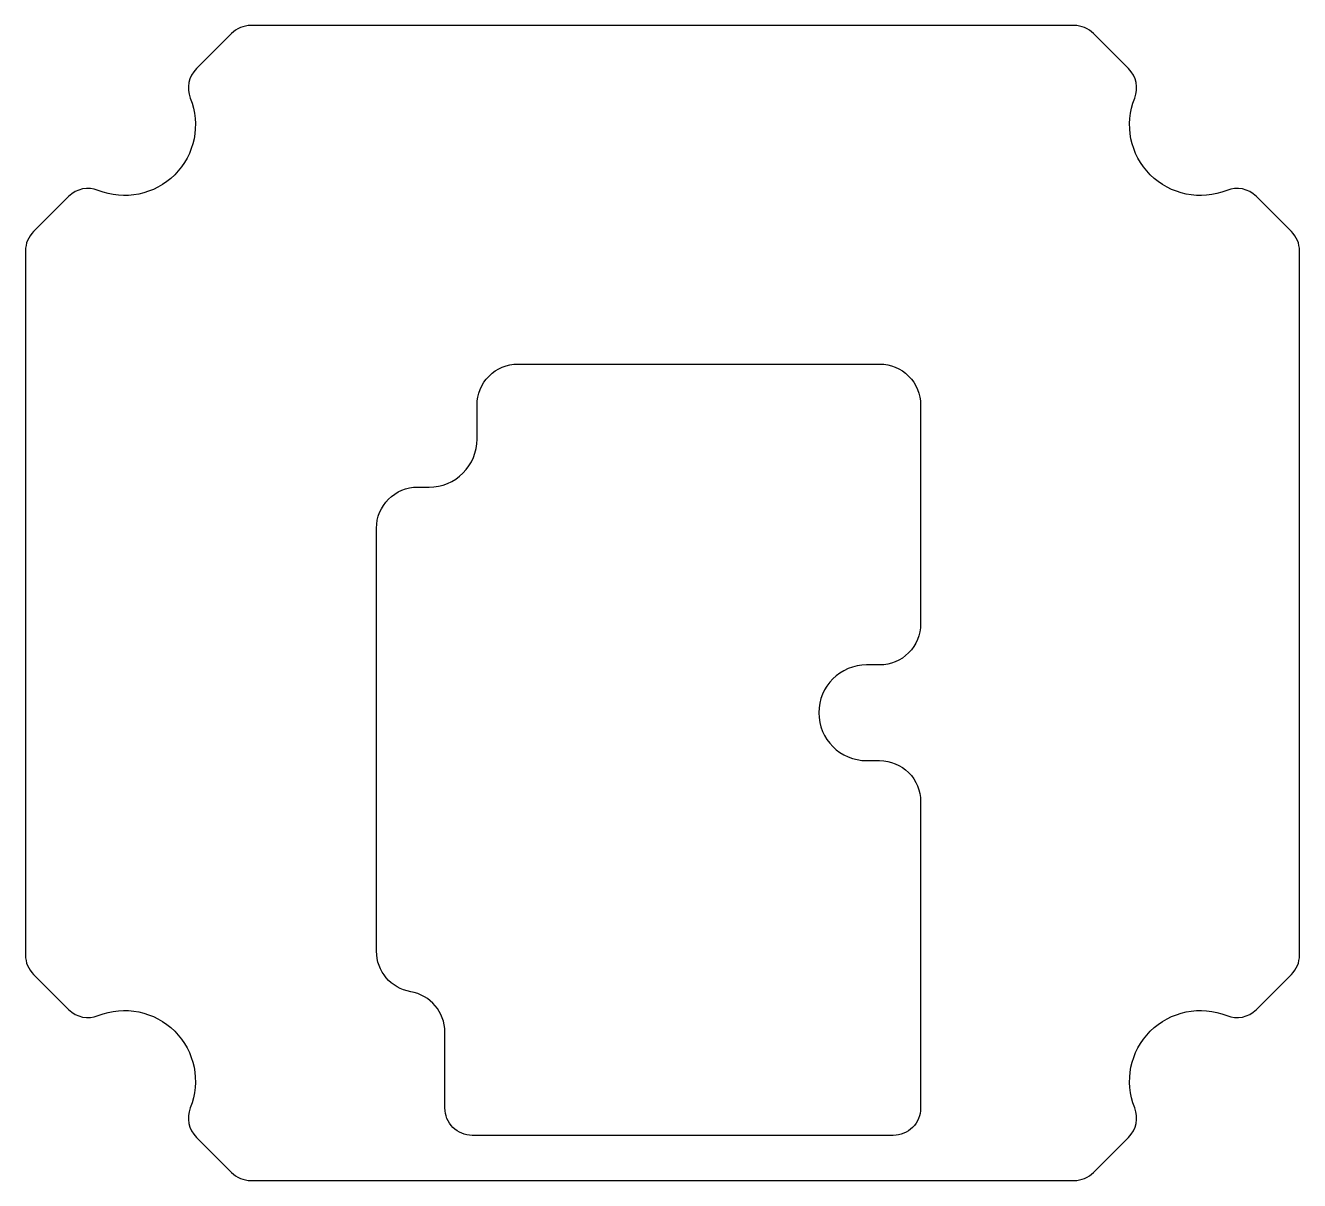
# Model space of a CAD drawing. Header units: millimetres. Extents: x -23.3 to 23.3, y -21.1 to 21.1.
import ezdxf

# ---------------------------------------------------------------- set-up
doc = ezdxf.new("R2010")
doc.units = ezdxf.units.MM
doc.layers.get('0').update_dxf_attribs({"linetype": 'CONTINUOUS'})

msp = doc.modelspace()

# ---------------------------------------------------------------- linework, layer by layer
for points in [[(-23.004, 13.58, 0.198912), (-23.297, 12.873), (-23.297, -12.873, 0.198912), (-23.004, -13.58), (-21.719, -14.865, 0.300527), (-20.639, -15.085, -0.660729), (-17.268, -18.456, 0.300527), (-17.047, -19.537), (-15.763, -20.821, 0.198912), (-15.056, -21.114), (15.056, -21.114, 0.198912), (15.763, -20.821), (17.047, -19.537, 0.300527), (17.268, -18.456, -0.660729), (20.639, -15.085, 0.300527), (21.719, -14.865), (23.004, -13.58, 0.198912), (23.297, -12.873), (23.297, 12.873, 0.198912), (23.004, 13.58), (21.719, 14.865, 0.300527), (20.639, 15.085, -0.660729), (17.268, 18.456, 0.300527), (17.047, 19.537), (15.763, 20.821, 0.198912), (15.056, 21.114), (-15.056, 21.114, 0.198912), (-15.763, 20.821), (-17.047, 19.537, 0.300527), (-17.268, 18.456, -0.660729), (-20.639, 15.085, 0.300527), (-21.719, 14.865)], [(7.941, -2.263), (7.466, -2.263, 1), (7.466, -5.763), (7.941, -5.763, -0.414214), (9.441, -7.263), (9.441, -18.463, -0.414214), (8.441, -19.463), (-6.959, -19.463, -0.414214), (-7.959, -18.463), (-7.959, -15.692, 0.365977), (-9.209, -14.213, -0.365977), (-10.459, -12.733), (-10.459, 2.737, -0.414214), (-8.959, 4.237), (-8.534, 4.237, 0.414214), (-6.784, 5.987), (-6.784, 7.237, -0.414214), (-5.284, 8.737), (7.941, 8.737, -0.414214), (9.441, 7.237), (9.441, -0.763, -0.414214)]]:
    msp.add_lwpolyline(points, format="xyb", close=True)

doc.saveas('drawing.dxf')
